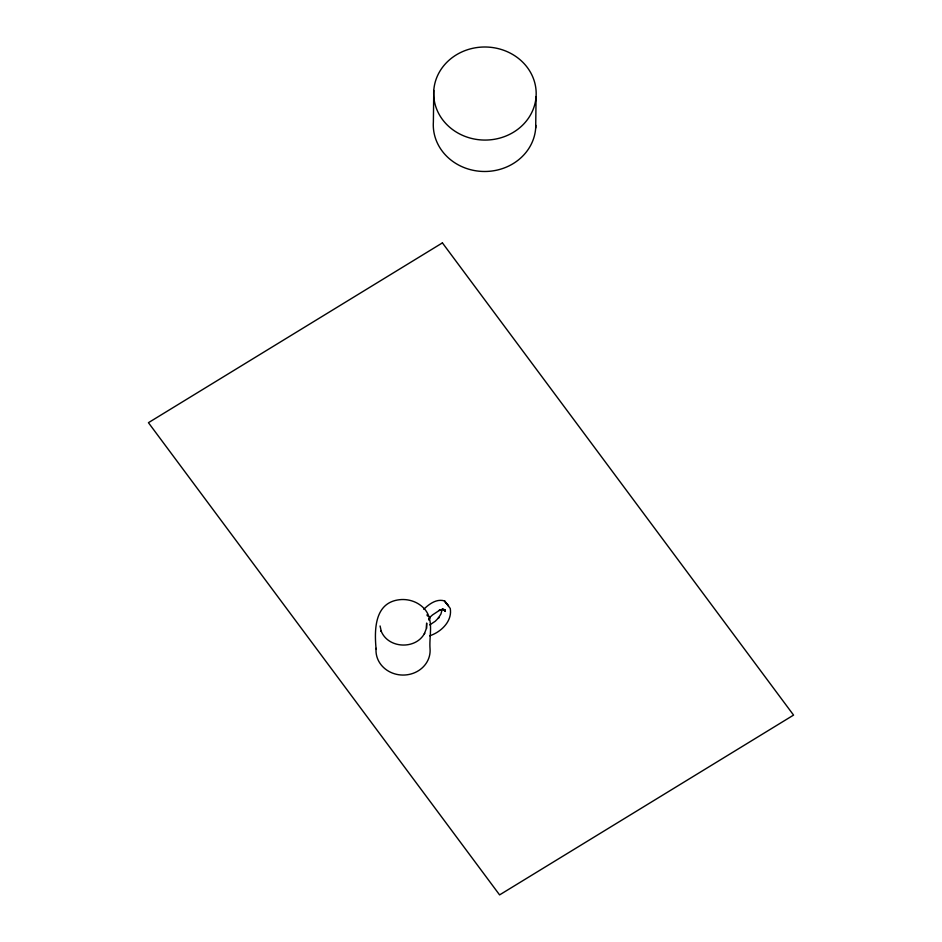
<?xml version="1.0" encoding="UTF-8"?>
<svg xmlns="http://www.w3.org/2000/svg" width="942" height="942" viewBox="0 0 942 942"><rect width="100%" height="100%" fill="white"/><g stroke="black" fill="none" stroke-linecap="round" stroke-linejoin="round"><path stroke-width="1.41" d="M376.093 648.967C374.162 628.561 374.739 601.149 401.48 599.548C410.653 599.136 419.885 602.927 425.584 610.239C433.897 621.367 428.987 636.133 430.047 648.814A27.059 24.563 0.7 0 1 402.846 675.061A27.059 24.563 0.7 0 1 376.093 648.32M426.608 628.444L426.667 623.051L426.302 628.585L424.383 633.825L424.63 633.248C415.763 650.027 387.821 648.649 381.051 630.775L381.286 631.387L380.073 625.959M433.767 90.479L433.379 121.907A51.257 46.535 0.7 0 0 482.787 171.456A51.257 46.535 0.7 0 0 535.798 125.31M535.692 128.006L536.08 96.579A51.257 46.535 0.7 0 0 462.145 51.798A51.257 46.535 0.7 0 0 456.54 132.221A51.257 46.535 0.7 0 0 536.08 96.579M442.34 608.779L440.95 613.96L438.23 618.329L439.149 617.269L435.251 621.249L429.764 624.911M428.963 620.213L429.882 617.198L429.093 619.459M429.105 619.33L429.764 617.387L432.508 614.938L439.985 609.992L438.996 610.475L442.293 609.498L445.272 609.815L443.611 609.545L445.389 611.476L443.388 609.038M423.735 609.274C429.187 604.058 436.487 598.5 444.471 600.914L450.241 608.438C452.49 621.32 440.962 632.129 429.623 635.826M426.914 614.902L427.574 616.103M442.41 242.883L148.436 422.687L499.59 894.9L793.564 715.096L442.41 242.883M448.498 605.847L444.471 600.914L448.498 605.847"/></g></svg>
